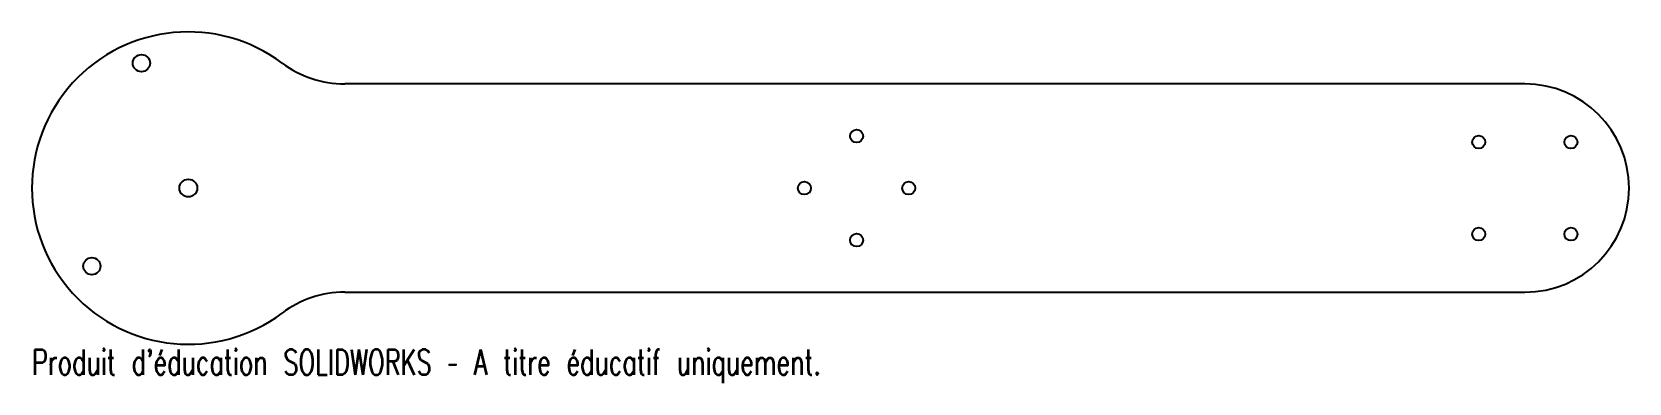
# Model space of a CAD drawing. Header units: millimetres. Extents: x -158 to 148, y -37 to 30.
import ezdxf

# ---------------------------------------------------------------- set-up
doc = ezdxf.new("R2010")
doc.units = ezdxf.units.MM
doc.styles.add('SLDTEXTSTYLE0', font='TXT', dxfattribs={"width": 0.7, "bigfont": 'bigfont'})

msp = doc.modelspace()

# ---------------------------------------------------------------- linework, layer by layer
at = {"color": 7, "linetype": 'Continuous', "lineweight": 25}
for p, q in [((128.18, 20), (-98.18, 20)), ((-98.18, -20), (128.18, -20))]:
    msp.add_line(p, q, dxfattribs=at)
for centre, radius in [((-137.18, 24), 1.65), ((0, 10), 1.25), ((119.34, 8.84), 1.25), ((137.02, 8.84), 1.25), ((-128.18, 0), 1.7), ((-10, 0), 1.25), ((10, 0), 1.25), ((0, -10), 1.25), ((119.34, -8.84), 1.25), ((137.02, -8.84), 1.25), ((-146.68, -15), 1.65)]:
    msp.add_circle(centre, radius, dxfattribs=at)
for centre, radius, start, end in [((-128.18, 0), 30, 53.1301, 306.8699), ((-98.18, 40), 20, 233.1301, 270), ((128.18, 0), 20, 270, 90), ((-98.18, -40), 20, 90, 126.8699)]:
    msp.add_arc(centre, radius, start, end, dxfattribs=at)

# ---------------------------------------------------------------- texts
at = {"color": 7, "linetype": 'Continuous', "insert": (-158.18, -31.02), "char_height": 4.8336, "attachment_point": 1, "style": 'SLDTEXTSTYLE0'}
msp.add_mtext("Produit d'éducation SOLIDWORKS – A titre éducatif uniquement.", dxfattribs=at)

doc.saveas('drawing.dxf')
